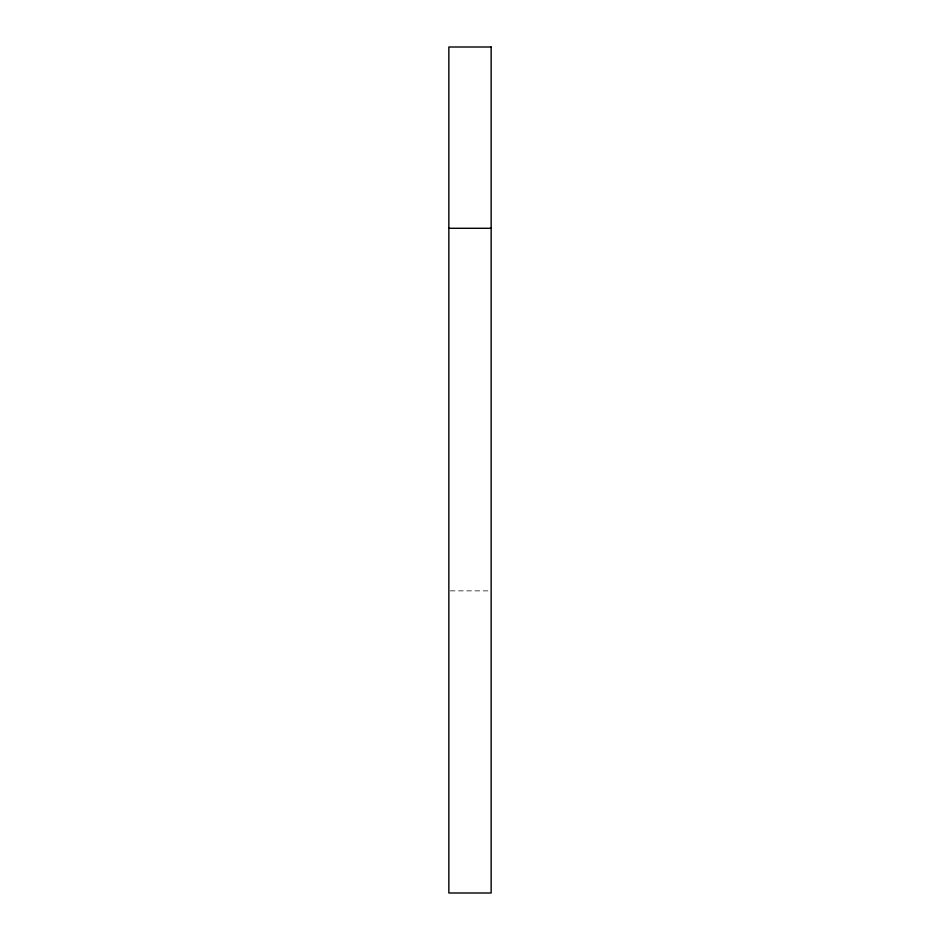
<?xml version="1.0" encoding="UTF-8"?>
<svg xmlns="http://www.w3.org/2000/svg" width="940" height="940" viewBox="0 0 940 940"><rect width="100%" height="100%" fill="white"/><g stroke="black" fill="none" stroke-linecap="round" stroke-linejoin="round"><path stroke-width="0.7" stroke-dasharray="4.7 3.53" d="M450.307 590.861L488.236 590.861"/><path stroke-width="1.41" d="M448.85 228.291L491.15 228.291M491.15 47L448.85 47L448.85 893L491.15 893L491.15 47"/></g></svg>
